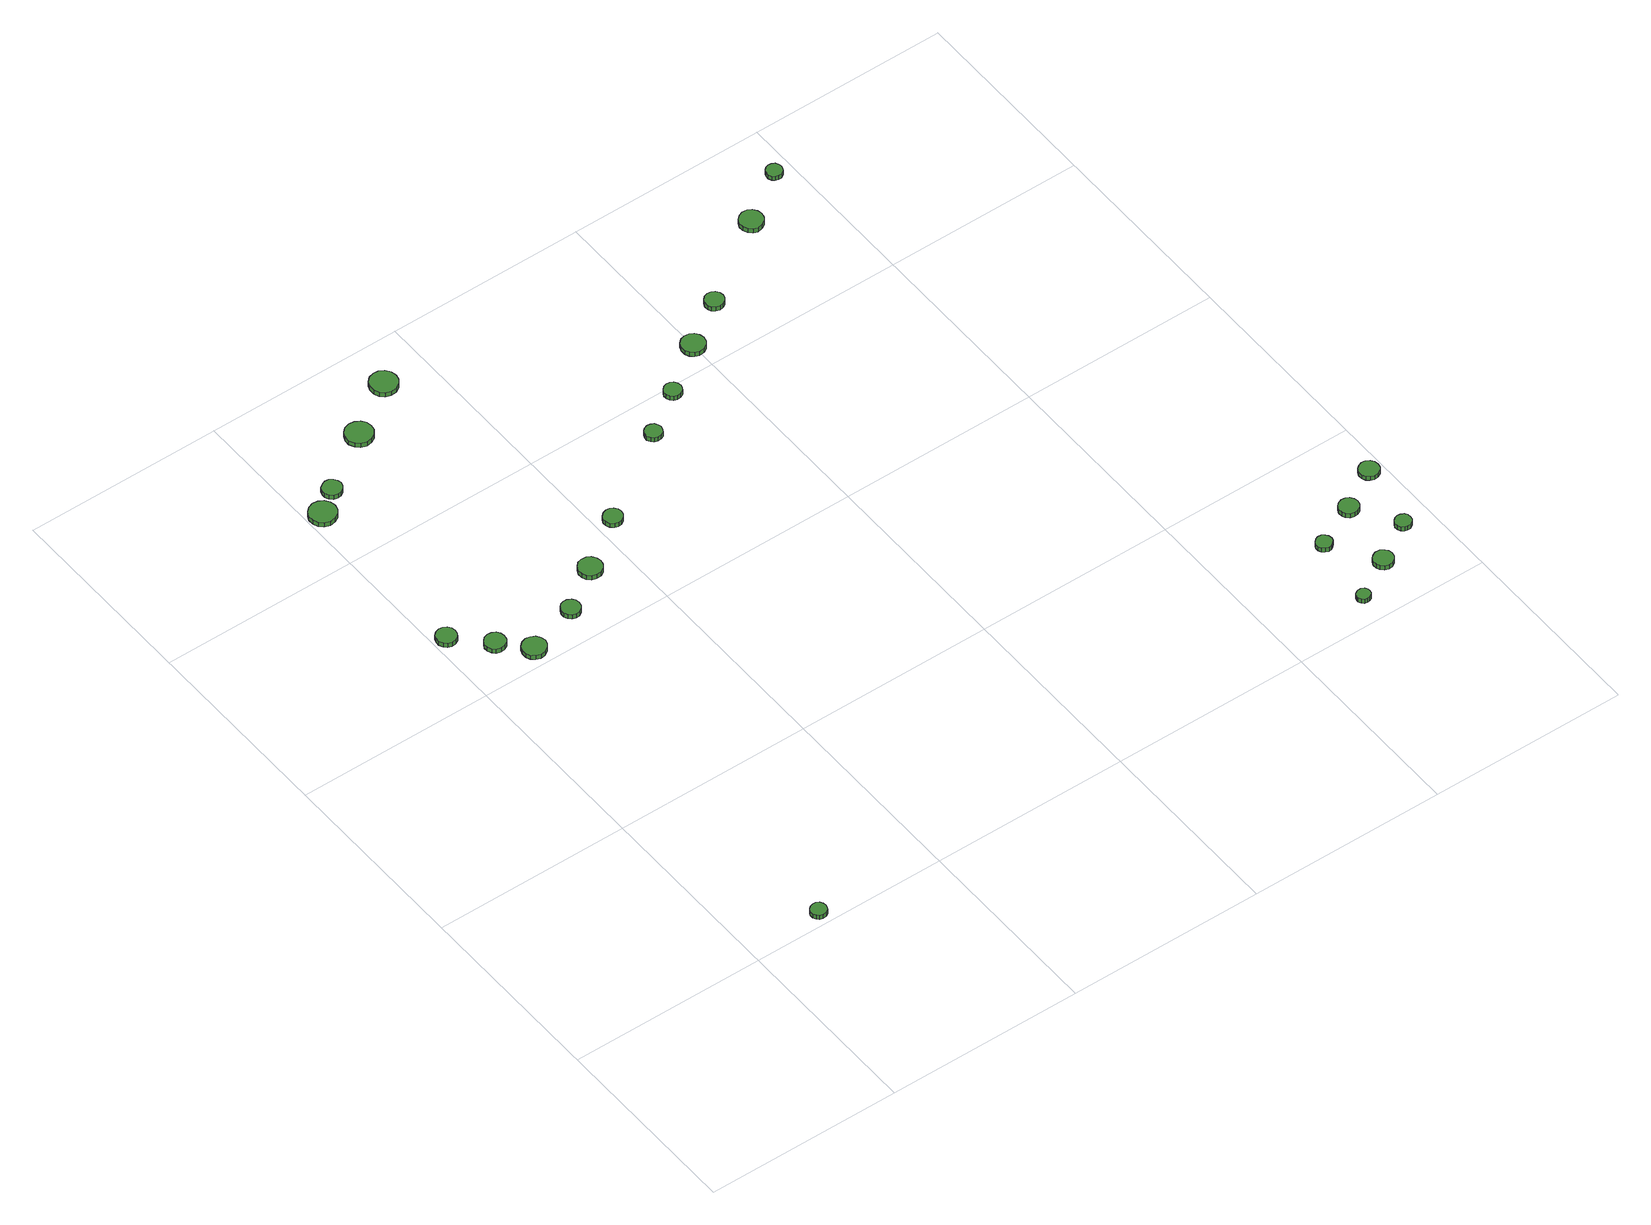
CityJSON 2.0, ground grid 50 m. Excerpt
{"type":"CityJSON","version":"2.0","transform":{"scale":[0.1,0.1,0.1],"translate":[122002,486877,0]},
"CityObjects":{
"tree1":{"type":"SolitaryVegetationObject","attributes":{"function":"something"},"geometry":[{"type":"MultiSurface","lod":"1","boundaries":[[[0,1,2,3,4,5,6,7,8,9,10,11,12,13,14]],[[15,16,17,18,19,20,21,22,23,24,25,26,27,28,29]],[[0,29,28,1]],[[1,28,27,2]],[[2,27,26,3]],[[3,26,25,4]],[[4,25,24,5]],[[5,24,23,6]],[[6,23,22,7]],[[7,22,21,8]],[[8,21,20,9]],[[9,20,19,10]],[[10,19,18,11]],[[11,18,17,12]],[[12,17,16,13]],[[13,16,15,14]],[[14,15,29,0]]]}]},
"tree2":{"type":"SolitaryVegetationObject","attributes":{"function":"something"},"geometry":[{"type":"MultiSurface","lod":"1","boundaries":[[[30,31,32,33,34,35,36,37,38,39,40,41,42,43,44]],[[45,46,47,48,49,50,51,52,53,54,55,56,57,58,59]],[[30,59,58,31]],[[31,58,57,32]],[[32,57,56,33]],[[33,56,55,34]],[[34,55,54,35]],[[35,54,53,36]],[[36,53,52,37]],[[37,52,51,38]],[[38,51,50,39]],[[39,50,49,40]],[[40,49,48,41]],[[41,48,47,42]],[[42,47,46,43]],[[43,46,45,44]],[[44,45,59,30]]]}]},
"tree3":{"type":"SolitaryVegetationObject","attributes":{"function":"something"},"geometry":[{"type":"MultiSurface","lod":"1","boundaries":[[[60,61,62,63,64,65,66,67,68,69,70,71,72,73,74]],[[75,76,77,78,79,80,81,82,83,84,85,86,87,88,89]],[[60,89,88,61]],[[61,88,87,62]],[[62,87,86,63]],[[63,86,85,64]],[[64,85,84,65]],[[65,84,83,66]],[[66,83,82,67]],[[67,82,81,68]],[[68,81,80,69]],[[69,80,79,70]],[[70,79,78,71]],[[71,78,77,72]],[[72,77,76,73]],[[73,76,75,74]],[[74,75,89,60]]]}]},
"tree4":{"type":"SolitaryVegetationObject","attributes":{"function":"something"},"geometry":[{"type":"MultiSurface","lod":"1","boundaries":[[[90,91,92,93,94,95,96,97,98,99,100,101,102,103,104]],[[105,106,107,108,109,110,111,112,113,114,115,116,117,118,119]],[[90,119,118,91]],[[91,118,117,92]],[[92,117,116,93]],[[93,116,115,94]],[[94,115,114,95]],[[95,114,113,96]],[[96,113,112,97]],[[97,112,111,98]],[[98,111,110,99]],[[99,110,109,100]],[[100,109,108,101]],[[101,108,107,102]],[[102,107,106,103]],[[103,106,105,104]],[[104,105,119,90]]]}]},
"tree5":{"type":"SolitaryVegetationObject","attributes":{"function":"something"},"geometry":[{"type":"MultiSurface","lod":"1","boundaries":[[[120,121,122,123,124,125,126,127,128,129,130,131,132,133,134]],[[135,136,137,138,139,140,141,142,143,144,145,146,147,148,149]],[[120,149,148,121]],[[121,148,147,122]],[[122,147,146,123]],[[123,146,145,124]],[[124,145,144,125]],[[125,144,143,126]],[[126,143,142,127]],[[127,142,141,128]],[[128,141,140,129]],[[129,140,139,130]],[[130,139,138,131]],[[131,138,137,132]],[[132,137,136,133]],[[133,136,135,134]],[[134,135,149,120]]]}]},
"tree6":{"type":"SolitaryVegetationObject","attributes":{"function":"something"},"geometry":[{"type":"MultiSurface","lod":"1","boundaries":[[[150,151,152,153,154,155,156,157,158,159,160,161,162,163,164]],[[165,166,167,168,169,170,171,172,173,174,175,176,177,178,179]],[[150,179,178,151]],[[151,178,177,152]],[[152,177,176,153]],[[153,176,175,154]],[[154,175,174,155]],[[155,174,173,156]],[[156,173,172,157]],[[157,172,171,158]],[[158,171,170,159]],[[159,170,169,160]],[[160,169,168,161]],[[161,168,167,162]],[[162,167,166,163]],[[163,166,165,164]],[[164,165,179,150]]]}]},
"tree7":{"type":"SolitaryVegetationObject","attributes":{"function":"something"},"geometry":[{"type":"MultiSurface","lod":"1","boundaries":[[[180,181,182,183,184,185,186,187,188,189,190,191,192,193,194]],[[195,196,197,198,199,200,201,202,203,204,205,206,207,208,209]],[[180,209,208,181]],[[181,208,207,182]],[[182,207,206,183]],[[183,206,205,184]],[[184,205,204,185]],[[185,204,203,186]],[[186,203,202,187]],[[187,202,201,188]],[[188,201,200,189]],[[189,200,199,190]],[[190,199,198,191]],[[191,198,197,192]],[[192,197,196,193]],[[193,196,195,194]],[[194,195,209,180]]]}]},
"tree8":{"type":"SolitaryVegetationObject","attributes":{"function":"something"},"geometry":[{"type":"MultiSurface","lod":"1","boundaries":[[[210,211,212,213,214,215,216,217,218,219,220,221,222,223,224]],[[225,226,227,228,229,230,231,232,233,234,235,236,237,238,239]],[[210,239,238,211]],[[211,238,237,212]],[[212,237,236,213]],[[213,236,235,214]],[[214,235,234,215]],[[215,234,233,216]],[[216,233,232,217]],[[217,232,231,218]],[[218,231,230,219]],[[219,230,229,220]],[[220,229,228,221]],[[221,228,227,222]],[[222,227,226,223]],[[223,226,225,224]],[[224,225,239,210]]]}]},
"tree9":{"type":"SolitaryVegetationObject","attributes":{"function":"something"},"geometry":[{"type":"MultiSurface","lod":"1","boundaries":[[[240,241,242,243,244,245,246,247,248,249,250,251,252,253,254]],[[255,256,257,258,259,260,261,262,263,264,265,266,267,268,269]],[[240,269,268,241]],[[241,268,267,242]],[[242,267,266,243]],[[243,266,265,244]],[[244,265,264,245]],[[245,264,263,246]],[[246,263,262,247]],[[247,262,261,248]],[[248,261,260,249]],[[249,260,259,250]],[[250,259,258,251]],[[251,258,257,252]],[[252,257,256,253]],[[253,256,255,254]],[[254,255,269,240]]]}]},
"tree10":{"type":"SolitaryVegetationObject","attributes":{"function":"something"},"geometry":[{"type":"MultiSurface","lod":"1","boundaries":[[[270,271,272,273,274,275,276,277,278,279,280,281,282,283,284]],[[285,286,287,288,289,290,291,292,293,294,295,296,297,298,299]],[[270,299,298,271]],[[271,298,297,272]],[[272,297,296,273]],[[273,296,295,274]],[[274,295,294,275]],[[275,294,293,276]],[[276,293,292,277]],[[277,292,291,278]],[[278,291,290,279]],[[279,290,289,280]],[[280,289,288,281]],[[281,288,287,282]],[[282,287,286,283]],[[283,286,285,284]],[[284,285,299,270]]]}]},
"tree11":{"type":"SolitaryVegetationObject","attributes":{"function":"something"},"geometry":[{"type":"MultiSurface","lod":"1","boundaries":[[[300,301,302,303,304,305,306,307,308,309,310,311,312,313,314]],[[315,316,317,318,319,320,321,322,323,324,325,326,327,328,329]],[[300,329,328,301]],[[301,328,327,302]],[[302,327,326,303]],[[303,326,325,304]],[[304,325,324,305]],[[305,324,323,306]],[[306,323,322,307]],[[307,322,321,308]],[[308,321,320,309]],[[309,320,319,310]],[[310,319,318,311]],[[311,318,317,312]],[[312,317,316,313]],[[313,316,315,314]],[[314,315,329,300]]]}]},
"tree12":{"type":"SolitaryVegetationObject","attributes":{"function":"something"},"geometry":[{"type":"MultiSurface","lod":"1","boundaries":[[[330,331,332,333,334,335,336,337,338,339,340,341,342,343,344]],[[345,346,347,348,349,350,351,352,353,354,355,356,357,358,359]],[[330,359,358,331]],[[331,358,357,332]],[[332,357,356,333]],[[333,356,355,334]],[[334,355,354,335]],[[335,354,353,336]],[[336,353,352,337]],[[337,352,351,338]],[[338,351,350,339]],[[339,350,349,340]],[[340,349,348,341]],[[341,348,347,342]],[[342,347,346,343]],[[343,346,345,344]],[[344,345,359,330]]]}]},
"tree13":{"type":"SolitaryVegetationObject","attributes":{"function":"something"},"geometry":[{"type":"MultiSurface","lod":"1","boundaries":[[[360,361,362,363,364,365,366,367,368,369,370,371,372,373,374]],[[375,376,377,378,379,380,381,382,383,384,385,386,387,388,389]],[[360,389,388,361]],[[361,388,387,362]],[[362,387,386,363]],[[363,386,385,364]],[[364,385,384,365]],[[365,384,383,366]],[[366,383,382,367]],[[367,382,381,368]],[[368,381,380,369]],[[369,380,379,370]],[[370,379,378,371]],[[371,378,377,372]],[[372,377,376,373]],[[373,376,375,374]],[[374,375,389,360]]]}]},
"tree14":{"type":"SolitaryVegetationObject","attributes":{"function":"something"},"geometry":[{"type":"MultiSurface","lod":"1","boundaries":[[[390,391,392,393,394,395,396,397,398,399,400,401,402,403,404]],[[405,406,407,408,409,410,411,412,413,414,415,416,417,418,419]],[[390,419,418,391]],[[391,418,417,392]],[[392,417,416,393]],[[393,416,415,394]],[[394,415,414,395]],[[395,414,413,396]],[[396,413,412,397]],[[397,412,411,398]],[[398,411,410,399]],[[399,410,409,400]],[[400,409,408,401]],[[401,408,407,402]],[[402,407,406,403]],[[403,406,405,404]],[[404,405,419,390]]]}]},
"tree15":{"type":"SolitaryVegetationObject","attributes":{"function":"something"},"geometry":[{"type":"MultiSurface","lod":"1","boundaries":[[[420,421,422,423,424,425,426,427,428,429,430,431,432,433,434]],[[435,436,437,438,439,440,441,442,443,444,445,446,447,448,449]],[[420,449,448,421]],[[421,448,447,422]],[[422,447,446,423]],[[423,446,445,424]],[[424,445,444,425]],[[425,444,443,426]],[[426,443,442,427]],[[427,442,441,428]],[[428,441,440,429]],[[429,440,439,430]],[[430,439,438,431]],[[431,438,437,432]],[[432,437,436,433]],[[433,436,435,434]],[[434,435,449,420]]]}]},
"tree16":{"type":"SolitaryVegetationObject","attributes":{"function":"something"},"geometry":[{"type":"MultiSurface","lod":"1","boundaries":[[[450,451,452,453,454,455,456,457,458,459,460,461,462,463,464]],[[465,466,467,468,469,470,471,472,473,474,475,476,477,478,479]],[[450,479,478,451]],[[451,478,477,452]],[[452,477,476,453]],[[453,476,475,454]],[[454,475,474,455]],[[455,474,473,456]],[[456,473,472,457]],[[457,472,471,458]],[[458,471,470,459]],[[459,470,469,460]],[[460,469,468,461]],[[461,468,467,462]],[[462,467,466,463]],[[463,466,465,464]],[[464,465,479,450]]]}]},
"tree17":{"type":"SolitaryVegetationObject","attributes":{"function":"something"},"geometry":[{"type":"MultiSurface","lod":"1","boundaries":[[[480,481,482,483,484,485,486,487,488,489,490,491,492,493,494]],[[495,496,497,498,499,500,501,502,503,504,505,506,507,508,509]],[[480,509,508,481]],[[481,508,507,482]],[[482,507,506,483]],[[483,506,505,484]],[[484,505,504,485]],[[485,504,503,486]],[[486,503,502,487]],[[487,502,501,488]],[[488,501,500,489]],[[489,500,499,490]],[[490,499,498,491]],[[491,498,497,492]],[[492,497,496,493]],[[493,496,495,494]],[[494,495,509,480]]]}]},
"tree18":{"type":"SolitaryVegetationObject","attributes":{"function":"something"},"geometry":[{"type":"MultiSurface","lod":"1","boundaries":[[[510,511,512,513,514,515,516,517,518,519,520,521,522,523,524]],[[525,526,527,528,529,530,531,532,533,534,535,536,537,538,539]],[[510,539,538,511]],[[511,538,537,512]],[[512,537,536,513]],[[513,536,535,514]],[[514,535,534,515]],[[515,534,533,516]],[[516,533,532,517]],[[517,532,531,518]],[[518,531,530,519]],[[519,530,529,520]],[[520,529,528,521]],[[521,528,527,522]],[[522,527,526,523]],[[523,526,525,524]],[[524,525,539,510]]]}]},
"tree19":{"type":"SolitaryVegetationObject","attributes":{"function":"something"},"geometry":[{"type":"MultiSurface","lod":"1","boundaries":[[[540,541,542,543,544,545,546,547,548,549,550,551,552,553,554]],[[555,556,557,558,559,560,561,562,563,564,565,566,567,568,569]],[[540,569,568,541]],[[541,568,567,542]],[[542,567,566,543]],[[543,566,565,544]],[[544,565,564,545]],[[545,564,563,546]],[[546,563,562,547]],[[547,562,561,548]],[[548,561,560,549]],[[549,560,559,550]],[[550,559,558,551]],[[551,558,557,552]],[[552,557,556,553]],[[553,556,555,554]],[[554,555,569,540]]]}]},
"tree20":{"type":"SolitaryVegetationObject","attributes":{"function":"something"},"geometry":[{"type":"MultiSurface","lod":"1","boundaries":[[[570,571,572,573,574,575,576,577,578,579,580,581,582,583,584]],[[585,586,587,588,589,590,591,592,593,594,595,596,597,598,599]],[[570,599,598,571]],[[571,598,597,572]],[[572,597,596,573]],[[573,596,595,574]],[[574,595,594,575]],[[575,594,593,576]],[[576,593,592,577]],[[577,592,591,578]],[[578,591,590,579]],[[579,590,589,580]],[[580,589,588,581]],[[581,588,587,582]],[[582,587,586,583]],[[583,586,585,584]],[[584,585,599,570]]]}]},
"tree21":{"type":"SolitaryVegetationObject","attributes":{"function":"something"},"geometry":[{"type":"MultiSurface","lod":"1","boundaries":[[[600,601,602,603,604,605,606,607,608,609,610,611,612,613,614]],[[615,616,617,618,619,620,621,622,623,624,625,626,627,628,629]],[[600,629,628,601]],[[601,628,627,602]],[[602,627,626,603]],[[603,626,625,604]],[[604,625,624,605]],[[605,624,623,606]],[[606,623,622,607]],[[607,622,621,608]],[[608,621,620,609]],[[609,620,619,610]],[[610,619,618,611]],[[611,618,617,612]],[[612,617,616,613]],[[613,616,615,614]],[[614,615,629,600]]]}]},
"tree22":{"type":"SolitaryVegetationObject","attributes":{"function":"something"},"geometry":[{"type":"MultiSurface","lod":"1","boundaries":[[[630,631,632,633,634,635,636,637,638,639,640,641,642,643,644]],[[645,646,647,648,649,650,651,652,653,654,655,656,657,658,659]],[[630,659,658,631]],[[631,658,657,632]],[[632,657,656,633]],[[633,656,655,634]],[[634,655,654,635]],[[635,654,653,636]],[[636,653,652,637]],[[637,652,651,638]],[[638,651,650,639]],[[639,650,649,640]],[[640,649,648,641]],[[641,648,647,642]],[[642,647,646,643]],[[643,646,645,644]],[[644,645,659,630]]]}]},
"tree23":{"type":"SolitaryVegetationObject","attributes":{"function":"something"},"geometry":[{"type":"MultiSurface","lod":"1","boundaries":[[[660,661,662,663,664,665,666,667,668,669,670,671,672,673,674]],[[675,676,677,678,679,680,681,682,683,684,685,686,687,688,689]],[[660,689,688,661]],[[661,688,687,662]],[[662,687,686,663]],[[663,686,685,664]],[[664,685,684,665]],[[665,684,683,666]],[[666,683,682,667]],[[667,682,681,668]],[[668,681,680,669]],[[669,680,679,670]],[[670,679,678,671]],[[671,678,677,672]],[[672,677,676,673]],[[673,676,675,674]],[[674,675,689,660]]]}]}
},
"vertices":[
[209,29,22],[207,37,22],[203,44,22],[195,48,22],[187,49,22],[179,46,22],[173,41,22],[169,33,22],[169,25,22],[173,17,22],[179,11,22],[187,9,22],[195,10,22],[203,14,22],[207,21,22],[207,21,9],[203,14,9],[195,10,9],[187,9,9],[179,11,9],[173,17,9],[169,25,9],[169,33,9],[173,41,9],[179,46,9],[187,49,9],[195,48,9],[203,44,9],[207,37,9],[209,29,9],
[56,1187,17],[54,1197,17],[48,1206,17],[39,1211,17],[29,1212,17],[19,1209,17],[11,1202,17],[7,1192,17],[7,1182,17],[11,1172,17],[19,1165,17],[29,1162,17],[39,1163,17],[48,1168,17],[54,1177,17],[54,1177,4],[48,1168,4],[39,1163,4],[29,1162,4],[19,1165,4],[11,1172,4],[7,1182,4],[7,1192,4],[11,1202,4],[19,1209,4],[29,1212,4],[39,1211,4],[48,1206,4],[54,1197,4],[56,1187,4],
[132,1108,19],[130,1118,19],[124,1127,19],[114,1132,19],[104,1133,19],[93,1130,19],[86,1123,19],[81,1113,19],[81,1102,19],[86,1092,19],[93,1085,19],[104,1082,19],[114,1083,19],[124,1088,19],[130,1097,19],[130,1097,6],[124,1088,6],[114,1083,6],[104,1082,6],[93,1085,6],[86,1092,6],[81,1102,6],[81,1113,6],[86,1123,6],[93,1130,6],[104,1133,6],[114,1132,6],[124,1127,6],[130,1118,6],[132,1108,6],
[195,1041,21],[192,1053,21],[185,1063,21],[174,1069,21],[162,1071,21],[150,1067,21],[141,1059,21],[136,1048,21],[136,1035,21],[141,1024,21],[150,1016,21],[162,1012,21],[174,1014,21],[185,1020,21],[192,1030,21],[192,1030,8],[185,1020,8],[174,1014,8],[162,1012,8],[150,1016,8],[141,1024,8],[136,1035,8],[136,1048,8],[141,1059,8],[150,1067,8],[162,1071,8],[174,1069,8],[185,1063,8],[192,1053,8],[195,1041,8],
[73,1651,14],[70,1665,14],[62,1676,14],[50,1683,14],[36,1685,14],[22,1680,14],[12,1671,14],[6,1658,14],[6,1644,14],[12,1631,14],[22,1622,14],[36,1617,14],[50,1619,14],[62,1626,14],[70,1637,14],[70,1637,1],[62,1626,1],[50,1619,1],[36,1617,1],[22,1622,1],[12,1631,1],[6,1644,1],[6,1658,1],[12,1671,1],[22,1680,1],[36,1685,1],[50,1683,1],[62,1676,1],[70,1665,1],[73,1651,1],
[125,1697,14],[122,1707,14],[116,1715,14],[108,1721,14],[98,1722,14],[88,1718,14],[80,1712,14],[76,1702,14],[76,1692,14],[80,1683,14],[88,1676,14],[98,1673,14],[108,1674,14],[116,1679,14],[122,1687,14],[122,1687,1],[116,1679,1],[108,1674,1],[98,1673,1],[88,1676,1],[80,1683,1],[76,1692,1],[76,1702,1],[80,1712,1],[88,1718,1],[98,1722,1],[108,1721,1],[116,1715,1],[122,1707,1],[125,1697,1],
[323,1086,22],[321,1096,22],[315,1104,22],[306,1109,22],[296,1110,22],[287,1107,22],[280,1100,22],[276,1091,22],[276,1081,22],[280,1072,22],[287,1065,22],[296,1062,22],[306,1063,22],[315,1068,22],[321,1076,22],[321,1076,9],[315,1068,9],[306,1063,9],[296,1062,9],[287,1065,9],[280,1072,9],[276,1081,9],[276,1091,9],[280,1100,9],[287,1107,9],[296,1110,9],[306,1109,9],[315,1104,9],[321,1096,9],[323,1086,9],
[438,1160,20],[435,1172,20],[428,1182,20],[418,1188,20],[405,1189,20],[394,1186,20],[385,1177,20],[380,1166,20],[380,1154,20],[385,1143,20],[394,1135,20],[405,1131,20],[418,1132,20],[428,1138,20],[435,1148,20],[435,1148,7],[428,1138,7],[418,1132,7],[405,1131,7],[394,1135,7],[385,1143,7],[380,1154,7],[380,1166,7],[385,1177,7],[394,1186,7],[405,1189,7],[418,1188,7],[428,1182,7],[435,1172,7],[438,1160,7],
[280,1793,16],[278,1807,16],[269,1818,16],[257,1825,16],[243,1827,16],[229,1823,16],[219,1813,16],[213,1800,16],[213,1786,16],[219,1773,16],[229,1764,16],[243,1759,16],[257,1761,16],[269,1768,16],[278,1779,16],[278,1779,3],[269,1768,3],[257,1761,3],[243,1759,3],[229,1764,3],[219,1773,3],[213,1786,3],[213,1800,3],[219,1813,3],[229,1823,3],[243,1827,3],[257,1825,3],[269,1818,3],[278,1807,3],[280,1793,3],
[564,1252,20],[562,1261,20],[556,1269,20],[548,1274,20],[538,1275,20],[529,1272,20],[521,1265,20],[517,1256,20],[517,1247,20],[521,1238,20],[529,1231,20],[538,1228,20],[548,1229,20],[556,1234,20],[562,1242,20],[562,1242,7],[556,1234,7],[548,1229,7],[538,1228,7],[529,1231,7],[521,1238,7],[517,1247,7],[517,1256,7],[521,1265,7],[529,1272,7],[538,1275,7],[548,1274,7],[556,1269,7],[562,1261,7],[564,1252,7],
[416,1883,15],[413,1897,15],[405,1909,15],[392,1916,15],[378,1917,15],[365,1913,15],[354,1903,15],[349,1891,15],[349,1876,15],[354,1863,15],[365,1854,15],[378,1850,15],[392,1851,15],[405,1858,15],[413,1870,15],[413,1870,2],[405,1858,2],[392,1851,2],[378,1850,2],[365,1854,2],[354,1863,2],[349,1876,2],[349,1891,2],[354,1903,2],[365,1913,2],[378,1917,2],[392,1916,2],[405,1909,2],[413,1897,2],[416,1883,2],
[788,1404,19],[786,1412,19],[781,1420,19],[773,1424,19],[764,1425,19],[755,1422,19],[749,1416,19],[745,1408,19],[745,1399,19],[749,1391,19],[755,1385,19],[764,1382,19],[773,1383,19],[781,1387,19],[786,1395,19],[786,1395,6],[781,1387,6],[773,1383,6],[764,1382,6],[755,1385,6],[749,1391,6],[745,1399,6],[745,1408,6],[749,1416,6],[755,1422,6],[764,1425,6],[773,1424,6],[781,1420,6],[786,1412,6],[788,1404,6],
[898,1478,19],[896,1487,19],[891,1495,19],[883,1499,19],[874,1500,19],[865,1497,19],[859,1491,19],[855,1483,19],[855,1474,19],[859,1466,19],[865,1460,19],[874,1457,19],[883,1458,19],[891,1462,19],[896,1470,19],[896,1470,6],[891,1462,6],[883,1458,6],[874,1457,6],[865,1460,6],[859,1466,6],[855,1474,6],[855,1483,6],[859,1491,6],[865,1497,6],[874,1500,6],[883,1499,6],[891,1495,6],[896,1487,6],[898,1478,6],
[1025,1562,20],[1022,1574,20],[1015,1584,20],[1005,1590,20],[992,1591,20],[981,1588,20],[972,1580,20],[967,1568,20],[967,1556,20],[972,1545,20],[981,1537,20],[992,1533,20],[1005,1534,20],[1015,1540,20],[1022,1550,20],[1022,1550,7],[1015,1540,7],[1005,1534,7],[992,1533,7],[981,1537,7],[972,1545,7],[967,1556,7],[967,1568,7],[972,1580,7],[981,1588,7],[992,1591,7],[1005,1590,7],[1015,1584,7],[1022,1574,7],[1025,1562,7],
[1136,1639,20],[1134,1649,20],[1128,1657,20],[1120,1662,20],[1110,1663,20],[1100,1660,20],[1093,1653,20],[1089,1644,20],[1089,1634,20],[1093,1625,20],[1100,1619,20],[1110,1616,20],[1120,1617,20],[1128,1622,20],[1134,1630,20],[1134,1630,7],[1128,1622,7],[1120,1617,7],[1110,1616,7],[1100,1619,7],[1093,1625,7],[1089,1634,7],[1089,1644,7],[1093,1653,7],[1100,1660,7],[1110,1663,7],[1120,1662,7],[1128,1657,7],[1134,1649,7],[1136,1639,7],
[1740,68,20],[1739,74,20],[1735,80,20],[1728,84,20],[1721,84,20],[1715,82,20],[1709,78,20],[1706,71,20],[1706,64,20],[1709,58,20],[1715,53,20],[1721,51,20],[1728,51,20],[1735,55,20],[1739,61,20],[1739,61,7],[1735,55,7],[1728,51,7],[1721,51,7],[1715,53,7],[1709,58,7],[1706,64,7],[1706,71,7],[1709,78,7],[1715,82,7],[1721,84,7],[1728,84,7],[1735,80,7],[1739,74,7],[1740,68,7],
[1769,246,19],[1767,255,19],[1762,261,19],[1755,266,19],[1747,267,19],[1739,264,19],[1732,258,19],[1729,251,19],[1729,242,19],[1732,235,19],[1739,229,19],[1747,226,19],[1755,227,19],[1762,232,19],[1767,238,19],[1767,238,6],[1762,232,6],[1755,227,6],[1747,226,6],[1739,229,6],[1732,235,6],[1729,242,6],[1729,251,6],[1732,258,6],[1739,264,6],[1747,267,6],[1755,266,6],[1762,261,6],[1767,255,6],[1769,246,6],
[1352,1784,20],[1349,1796,20],[1342,1806,20],[1332,1812,20],[1319,1813,20],[1308,1809,20],[1299,1801,20],[1294,1790,20],[1294,1778,20],[1299,1766,20],[1308,1758,20],[1319,1754,20],[1332,1756,20],[1342,1762,20],[1349,1772,20],[1349,1772,7],[1342,1762,7],[1332,1756,7],[1319,1754,7],[1308,1758,7],[1299,1766,7],[1294,1778,7],[1294,1790,7],[1299,1801,7],[1308,1809,7],[1319,1813,7],[1332,1812,7],[1342,1806,7],[1349,1796,7],[1352,1784,7],
[1848,128,20],[1846,138,20],[1840,146,20],[1831,152,20],[1820,153,20],[1811,149,20],[1803,143,20],[1799,133,20],[1799,123,20],[1803,114,20],[1811,107,20],[1820,103,20],[1831,105,20],[1840,110,20],[1846,118,20],[1846,118,7],[1840,110,7],[1831,105,7],[1820,103,7],[1811,107,7],[1803,114,7],[1799,123,7],[1799,133,7],[1803,143,7],[1811,149,7],[1820,153,7],[1831,152,7],[1840,146,7],[1846,138,7],[1848,128,7],
[1882,300,19],[1880,310,19],[1874,319,19],[1865,324,19],[1855,325,19],[1845,322,19],[1837,315,19],[1833,305,19],[1833,295,19],[1837,286,19],[1845,279,19],[1855,276,19],[1865,277,19],[1874,282,19],[1880,290,19],[1880,290,6],[1874,282,6],[1865,277,6],[1855,276,6],[1845,279,6],[1837,286,6],[1833,295,6],[1833,305,6],[1837,315,6],[1845,322,6],[1855,325,6],[1865,324,6],[1874,319,6],[1880,310,6],[1882,300,6],
[1946,192,20],[1945,200,20],[1940,207,20],[1932,211,20],[1924,212,20],[1916,209,20],[1910,204,20],[1906,196,20],[1906,188,20],[1910,180,20],[1916,174,20],[1924,172,20],[1932,173,20],[1940,177,20],[1945,184,20],[1945,184,7],[1940,177,7],[1932,173,7],[1924,172,7],[1916,174,7],[1910,180,7],[1906,188,7],[1906,196,7],[1910,204,7],[1916,209,7],[1924,212,7],[1932,211,7],[1940,207,7],[1945,200,7],[1946,192,7],
[1473,1873,19],[1471,1881,19],[1467,1888,19],[1459,1892,19],[1451,1893,19],[1443,1890,19],[1437,1885,19],[1434,1877,19],[1434,1869,19],[1437,1861,19],[1443,1856,19],[1451,1853,19],[1459,1854,19],[1467,1858,19],[1471,1865,19],[1471,1865,6],[1467,1858,6],[1459,1854,6],[1451,1853,6],[1443,1856,6],[1437,1861,6],[1434,1869,6],[1434,1877,6],[1437,1885,6],[1443,1890,6],[1451,1893,6],[1459,1892,6],[1467,1888,6],[1471,1881,6],[1473,1873,6],
[1985,363,19],[1983,373,19],[1977,381,19],[1968,387,19],[1957,388,19],[1948,384,19],[1940,378,19],[1936,368,19],[1936,358,19],[1940,348,19],[1948,342,19],[1957,338,19],[1968,339,19],[1977,345,19],[1983,353,19],[1983,353,7],[1977,345,7],[1968,339,7],[1957,338,7],[1948,342,7],[1940,348,7],[1936,358,7],[1936,368,7],[1940,378,7],[1948,384,7],[1957,388,7],[1968,387,7],[1977,381,7],[1983,373,7],[1985,363,7]
]}
